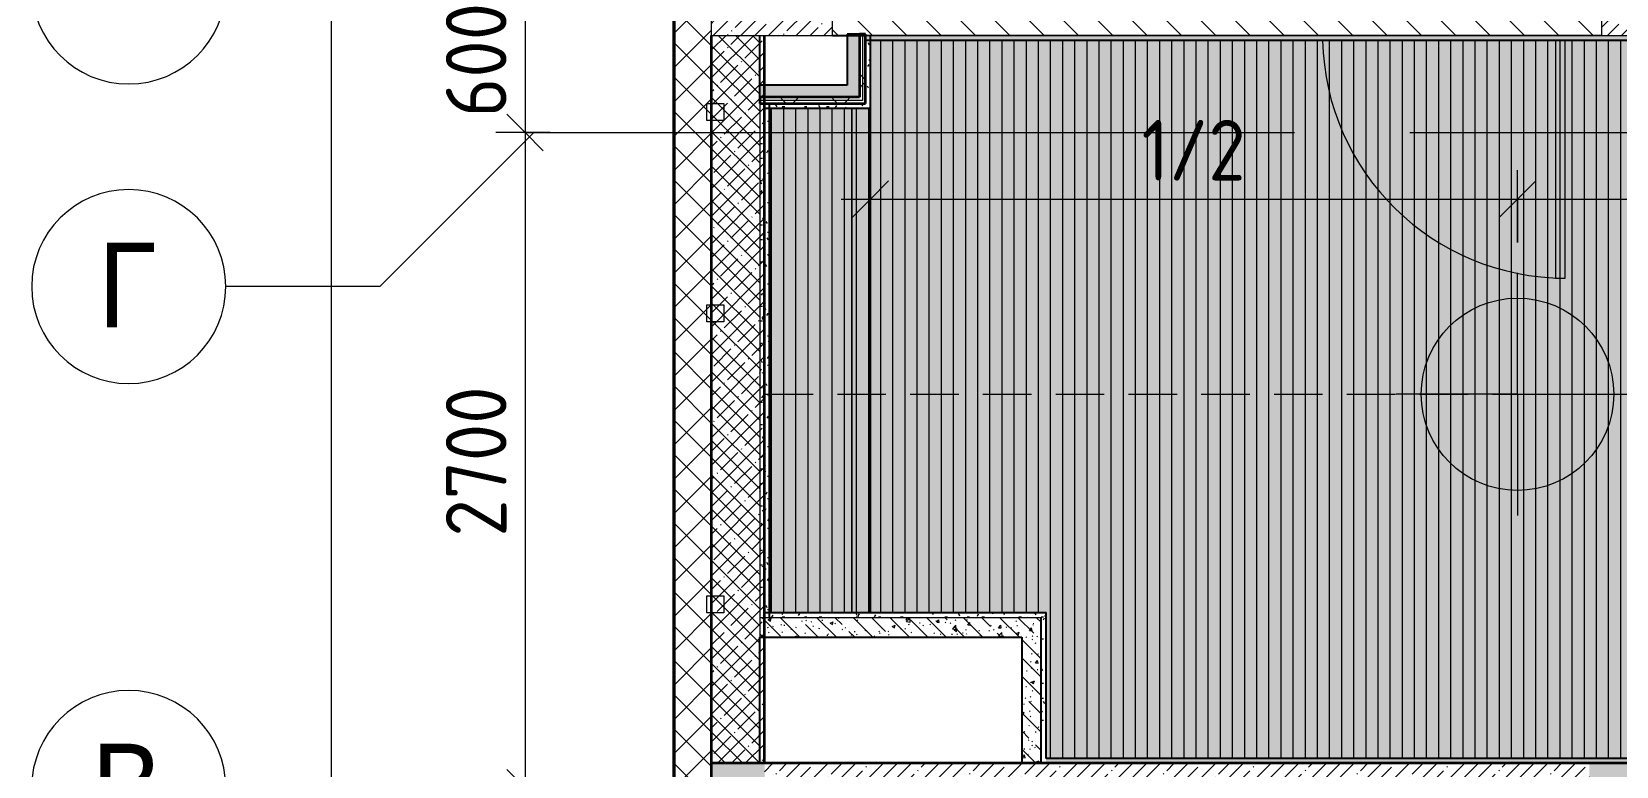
# Model space of a CAD drawing. Header units: millimetres. Extents: x -2911 to 185522, y -8553 to 29000.
# Drawn here: x -2911 to 3621, y 7888 to 10916 of the extents above; entities that cross this region are included whole.
import ezdxf

# ---------------------------------------------------------------- set-up
doc = ezdxf.new("R2010")
doc.units = ezdxf.units.MM
doc.linetypes.add('ADSK_Штрих_ш2 п1', pattern=[300, 200, -100])
doc.linetypes.add('Осевая', pattern=[3175, 635, -476.25, 1587.5, -476.25])
for name, color, linetype, lineweight in [('A-ANNO-DIMS', 7, 'Continuous', 9), ('A-ANNO-DIMS-100', 7, 'Continuous', 9), ('A-CLNG-PATT', 7, 'Continuous', 9), ('A-DETL-1', 7, 'ADSK_Штрих_ш2 п1', 9), ('A-DOOR', 7, 'Continuous', 9), ('A-DOOR-1', 7, 'Continuous', 13), ('A-GLAZ', 7, 'Continuous', 9), ('A-GLAZ-1', 7, 'Continuous', 13), ('A-WALL', 7, 'Continuous', 9), ('I-WALL', 7, 'Continuous', 9), ('S-COLS', 7, 'Continuous', 9), ('Оси', 7, 'Continuous', 9), ('Оси-1', 7, 'Continuous', 20), ('Оси-2', 7, 'Осевая', 9)]:
    doc.layers.add(name, color=color, linetype=linetype, lineweight=lineweight)
for name, color, linetype, lineweight, true_color in [('A-ANNO-NOTE', 1, 'Continuous', 9, 0xff0000), ('A-CLNG-1', 7, 'Continuous', 9, 0xc0c0c0), ('A-WALL-1', 7, 'Continuous', 25, 0x3c3c3c), ('A-WALL-3', 7, 'Continuous', 35, 0x3c3c3c), ('A-WALL-FNSH-1', 7, 'Continuous', 9, 0x3c3c3c), ('A-WALL-FNSH-2', 7, 'Continuous', 13, 0x3c3c3c)]:
    doc.layers.add(name, color=color, linetype=linetype, lineweight=lineweight, true_color=true_color)
doc.layers.add('A-CLNG-PATT-1', color=7, linetype='Continuous', lineweight=9, transparency=1)
doc.styles.add('Arial', font='arial.ttf', dxfattribs={"width": 0.9, "height": 350})
doc.styles.add('ISOCPEUR', font='isocpeur.ttf', dxfattribs={"width": 0.9, "height": 250})
doc.dimstyles.new('ISO-2_5_0_9К_БОЛЬШОЙ', dxfattribs={"dimscale": 304.8, "dimtxt": 248.995294, "dimasz": 0.492126, "dimexe": 0.393701, "dimexo": 0.984252, "dimgap": 0, "dimtad": 1, "dimdec": 0, "dimrnd": 10, "dimzin": 0, "dimdsep": 46, "dimtxsty": 'ISOCPEUR', "dimblk1": 'OBLIQUE', "dimblk2": 'OBLIQUE', "dimsah": 1, "dimcen": 0.09, "dimdle": 0.393701, "dimazin": 0, "dimtfac": 1, "dimtdec": 4, "dimtix": 1, "dimtmove": 0, "dimatfit": 3, "dimfxl": 1, "dimtvp": 1, "dimtolj": 1, "dimtzin": 0, "dimarcsym": 2})
doc.dimstyles.new('ISO-2_5_0_9К_БОЛЬШОЙ_1', dxfattribs={"dimscale": 304.8, "dimtxt": 248.995294, "dimasz": 0.492126, "dimexe": 0.393701, "dimexo": 0.984252, "dimgap": 0, "dimtad": 1, "dimdec": 0, "dimrnd": 10, "dimzin": 0, "dimdsep": 46, "dimtxsty": 'ISOCPEUR', "dimblk1": 'OBLIQUE', "dimblk2": 'OBLIQUE', "dimsah": 1, "dimcen": 0.09, "dimdle": 0.393701, "dimazin": 0, "dimtfac": 1, "dimtdec": 4, "dimtix": 1, "dimtmove": 2, "dimatfit": 3, "dimfxl": 1, "dimtvp": 1, "dimtolj": 1, "dimtzin": 0, "dimarcsym": 2})
pattern_1 = [(45, (0, 0), (-57.02463, 57.02463), []), (45, (57.025, 0), (-57.02463, 57.02463), [100.806, -20.161, 3.353, -16.808])]
pattern_2 = [(135, (0, 0), (-75.4342, -75.4342), [106.68, -17.78, 3.556, -17.78]), (135, (0, 75.39), (-75.4342, -75.4342), []), (50, (0, 0), (127.5292, -11.1576), [13.335, -146.685]), (355, (0, 0), (-24.6697, 133.74), [10.668, -117.348]), (100.451, (10.63, -0.93), (102.8597, 122.5818), [11.333, -124.663]), (46.184, (0, 35.56), (189.7552, -29.4304), [20.002, -220.027]), (96.636, (15.81, 33.1), (166.182, 173.1996), [17, -186.995]), (351.184, (0, 35.56), (166.184, 173.1976), [16.002, -176.022]), (21, (17.78, 26.67), (106.1303, -71.586), [13.335, -146.685]), (326, (17.78, 26.67), (43.2619, 128.9318), [10.668, -117.348]), (71.451, (26.62, 20.7), (149.392, 57.345), [11.333, -124.663]), (37.5, (0, 0), (2.16223, 59.18836), [3.353, -112.573, 3.353, -115.773, -117.792]), (37.5, (0, 0), (2.16223, 59.18836), [-235.052, 3.353, -114.44]), (7.5, (0, 0), (46.77386, 70.12615), [3.353, -64.567, 3.353, -109.906, -44.894]), (7.5, (0, 0), (46.77386, 70.12615), [-181.178, 3.353, -41.542]), (327.5, (-39.65, 0), (94.91367, -4.0101), [3.353, -41.097, 3.353, -135.331, -184.023]), (327.5, (-39.65, 0), (94.91367, -4.0101), [-183.134, 3.353, -180.67]), (317.5, (-57.43, 0), (103.6906, 17.7988), [3.353, -54.432, 3.353, -88.748, -130.683]), (317.5, (-57.43, 0), (103.6906, 17.7988), [-149.885, 3.353, -127.33])]
pattern_3 = [(0, (0, 0), (121.92, 30.48), [10.058, -81.382, 10.058, -81.382, -487.68]), (0, (0, 0), (121.92, 30.48), [-182.88, 10.058, -172.822, 10.058, -81.382, -213.36]), (0, (0, 0), (121.92, 30.48), [-457.2, 10.058, -50.902, 10.058, -142.342]), (120, (45.72, 15.24), (-87.356454, 90.345817), [10.058, -81.382, 10.058, -81.382, -487.68]), (120, (45.72, 15.24), (-87.356454, 90.345817), [-182.88, 10.058, -172.822, 10.058, -81.382, -213.36]), (120, (45.72, 15.24), (-87.356454, 90.345817), [-457.2, 10.058, -50.902, 10.058, -142.342]), (240, (60.96, 76.2), (-34.563546, -120.825817), [10.058, -81.382, 10.058, -81.382, -487.68]), (240, (60.96, 76.2), (-34.563546, -120.825817), [-182.88, 10.058, -172.822, 10.058, -81.382, -213.36]), (240, (60.96, 76.2), (-34.563546, -120.825817), [-457.2, 10.058, -50.902, 10.058, -142.342])]
pattern_4 = [(45, (0, 0), (-106.066, 106.066), []), (135, (0, 0), (-106.066, -106.066), [])]

# ---------------------------------------------------------------- blocks, each defined once
blk = doc.blocks.new('110_Дверь_СКБ_1Ст_Внутренняя1 - Д-4к_п__1100x2100h_Артистические EI30-33310874-План расстановки осветительного оборудования 2 этажа в осях 1-12')
at = {"layer": 'A-DOOR'}
blk.add_arc((-487.5, 100), 1000, 1.20666, 90, dxfattribs=at)
at = {"layer": 'A-DOOR-1'}
for p, q in [((-487.5, 1100), (-487.5, 121)), ((-447.5, 1100), (-487.5, 1100)), ((-447.5, 121), (-447.5, 1100))]:
    blk.add_line(p, q, dxfattribs=at)
blk = doc.blocks.new('BSC_Колонна _Прямоугольная - 500х500-V33-План расстановки осветительного оборудования 2 этажа в осях 1-12')
at = {"layer": 'S-COLS'}
h = blk.add_hatch(dxfattribs=at)
h.set_pattern_fill('FP_39', color=256, style=0, pattern_type=2)
h.set_pattern_definition([(45, (-3810, -11150), (-57.0246, 57.0246), []), (45, (-3752.975, -11150), (-57.0246, 57.0246), [100.806, -20.161, 3.353, -16.808])])
h.paths.add_polyline_path([(-250, -250), (250, -250), (250, 250), (-250, 250)])
for p, q in [((250, 250), (-250, 250)), ((-250, 250), (-250, -250)), ((250, -250), (250, 250)), ((-250, -250), (250, -250))]:
    blk.add_line(p, q, dxfattribs=at)
blk = doc.blocks.new('120_Окно_СКБ_2Ст - 120_Окно_СКБ_2Ст 2100х2500 _мал створка справа_-22445857-План расстановки осветительного оборудования 2 этажа в осях 1-12')
at = {"layer": 'A-GLAZ-1'}
for p, q in [((-1050, -127), (-1050, -57)), ((-1050, -57), (-980, -57)), ((-980, -57), (-980, -127)), ((150, -127), (150, -57)), ((150, -57), (220, -57)), ((220, -57), (220, -127)), ((980, -127), (980, -57)), ((980, -57), (1050, -57)), ((1050, -57), (1050, -127)), ((-980, -127), (-1050, -127)), ((220, -127), (150, -127)), ((1050, -127), (980, -127))]:
    blk.add_line(p, q, dxfattribs=at)
blk = doc.blocks.new('BSC_Колонна _Прямоугольная - 500х500-V36-План расстановки осветительного оборудования 2 этажа в осях 1-12')
at = {"layer": 'S-COLS'}
h = blk.add_hatch(dxfattribs=at)
h.set_pattern_fill('FP_43', color=256, style=0, pattern_type=2)
h.set_pattern_definition([(45, (-140, -11150), (-57.0246, 57.0246), []), (45, (-82.975, -11150), (-57.0246, 57.0246), [100.806, -20.161, 3.353, -16.808])])
h.paths.add_polyline_path([(-250, -250), (250, -250), (250, 250), (-250, 250), (-250, 23.9)])
for p, q in [((250, 250), (-250, 250)), ((-250, 250), (-250, -250)), ((250, -250), (250, 250)), ((-250, -250), (250, -250))]:
    blk.add_line(p, q, dxfattribs=at)
blk = doc.blocks.new('Зашивка приборов отопления42 - Зашивка приборов отопления-33374801-План расстановки осветительного оборудования 2 этажа в осях 1-12')
at = {"layer": 'A-WALL'}
for p, q in [((35392.9, 23079), (37470.9, 23079)), ((37470.9, 23079), (35392.9, 23079)), ((35392.9, 23004), (37471.2, 23004))]:
    blk.add_line(p, q, dxfattribs=at)
blk = doc.blocks.new('Ось сетки - D8-29747960-План расстановки осветительного оборудования 2 этажа в осях 1-12')
at = {"layer": 'Оси-1'}
for start, end in [(360, 180), (180, 360)]:
    blk.add_arc((0, 0), 4, start, end, dxfattribs=at)
blk = doc.blocks.new('DIMBLOCK18-План расстановки осветительного оборудования 2 этажа в осях 1-12')
at = {"layer": 'A-ANNO-DIMS-100', "lineweight": 20}
for p, q in [((-877.2, 11100), (-952.2, 11175)), ((-877.2, 11100), (-802.2, 11025)), ((-877.2, 10500), (-952.2, 10575)), ((-877.2, 10500), (-802.2, 10425))]:
    blk.add_line(p, q, dxfattribs=at)
at = {"layer": 'A-ANNO-DIMS-100'}
for p, q in [((-1071.2, 11100), (-757.2, 11100)), ((-877.2, 11100), (-1071.2, 11100)), ((-877.2, 11100), (-877.2, 10500)), ((-774.2, 10500), (-997.2, 10500)), ((-877.2, 10500), (-774.2, 10500))]:
    blk.add_line(p, q, dxfattribs=at)
at = {"layer": 'A-ANNO-DIMS-100', "color": 0, "insert": (-1203.8, 10563), "char_height": 250, "width": 568.858, "attachment_point": 1, "rotation": 90, "line_spacing_factor": 1.149209, "style": 'ISOCPEUR'}
blk.add_mtext('600', dxfattribs=at)
blk = doc.blocks.new('_Oblique')
at = {"color": 0, "linetype": 'ByBlock', "lineweight": -2}
blk.add_line((-0.5, -0.5), (0.5, 0.5), dxfattribs=at)
blk = doc.blocks.new('DIMBLOCK19-План расстановки осветительного оборудования 2 этажа в осях 1-12')
at = {"layer": 'A-ANNO-DIMS-100', "lineweight": 20}
for p, q in [((-877.2, 10500), (-952.2, 10575)), ((-877.2, 10500), (-802.2, 10425)), ((-877.2, 7800), (-952.2, 7875)), ((-877.2, 7800), (-802.2, 7725))]:
    blk.add_line(p, q, dxfattribs=at)
at = {"layer": 'A-ANNO-DIMS-100'}
for p, q in [((-774.2, 10500), (-997.2, 10500)), ((-877.2, 10500), (-877.2, 7800)), ((-877.2, 10500), (-774.2, 10500)), ((-1071.2, 7800), (-757.2, 7800)), ((-877.2, 7800), (-1071.2, 7800))]:
    blk.add_line(p, q, dxfattribs=at)
at = {"layer": 'A-ANNO-DIMS-100', "color": 0, "insert": (-1203.8, 8834), "char_height": 250, "width": 758.478, "attachment_point": 1, "rotation": 90, "line_spacing_factor": 1.149209, "style": 'ISOCPEUR'}
blk.add_mtext('2700', dxfattribs=at)
blk = doc.blocks.new('DIMBLOCK22-План расстановки осветительного оборудования 2 этажа в осях 1-12')
at = {"layer": 'A-ANNO-DIMS-100'}
for p, q in [((-1677.2, 27120), (-1677.2, -120)), ((-1871.2, 27000), (-1557.2, 27000)), ((-1677.2, 27000), (-1871.2, 27000)), ((-1871.2, 0), (-1557.2, 0)), ((-1677.2, 0), (-1871.2, 0))]:
    blk.add_line(p, q, dxfattribs=at)
at = {"layer": 'A-ANNO-DIMS-100', "lineweight": 20}
for p, q in [((-1677.2, 27000), (-1752.2, 27075)), ((-1677.2, 27000), (-1602.2, 26925)), ((-1677.2, 0), (-1752.2, 75)), ((-1677.2, 0), (-1602.2, -75))]:
    blk.add_line(p, q, dxfattribs=at)
at = {"layer": 'A-ANNO-DIMS-100', "color": 0, "insert": (-2003.8, 13572), "char_height": 250, "width": 948.097, "attachment_point": 1, "rotation": 90, "line_spacing_factor": 1.149209, "style": 'ISOCPEUR'}
blk.add_mtext('27000', dxfattribs=at)
blk = doc.blocks.new('DIMBLOCK43-План расстановки осветительного оборудования 2 этажа в осях 1-12')
at = {"layer": 'A-ANNO-DIMS-100'}
for p, q in [((546, 10031.2), (546, 10345.2)), ((3213.5, 10046.4), (3213.5, 10345.2)), ((426, 10225.2), (3213.5, 10225.2)), ((546, 10225.2), (546, 10031.2)), ((3213.5, 10225.2), (3213.5, 10046.4))]:
    blk.add_line(p, q, dxfattribs=at)
at = {"layer": 'A-ANNO-DIMS-100', "lineweight": 20}
for p, q in [((546, 10225.2), (621, 10300.2)), ((3213.5, 10225.2), (3288.5, 10300.2)), ((546, 10225.2), (471, 10150.2)), ((3213.5, 10225.2), (3138.5, 10150.2))]:
    blk.add_line(p, q, dxfattribs=at)
at = {"layer": 'A-ANNO-DIMS-100', "color": 0, "insert": (1664.3, 10551.8), "char_height": 250, "width": 517.144, "attachment_point": 1, "line_spacing_factor": 1.149209, "style": 'ISOCPEUR'}
blk.add_mtext('1/2', dxfattribs=at)
blk = doc.blocks.new('DIMBLOCK44-План расстановки осветительного оборудования 2 этажа в осях 1-12')
at = {"layer": 'A-ANNO-DIMS-100'}
for p, q in [((3213.5, 10046.4), (3213.5, 10345.2)), ((5881, 10034.9), (5881, 10345.2)), ((3213.5, 10225.2), (6001, 10225.2)), ((3213.5, 10225.2), (3213.5, 10046.4)), ((5881, 10225.2), (5881, 10034.9))]:
    blk.add_line(p, q, dxfattribs=at)
at = {"layer": 'A-ANNO-DIMS-100', "lineweight": 20}
for p, q in [((3213.5, 10225.2), (3288.5, 10300.2)), ((5881, 10225.2), (5956, 10300.2)), ((3213.5, 10225.2), (3138.5, 10150.2)), ((5881, 10225.2), (5806, 10150.2))]:
    blk.add_line(p, q, dxfattribs=at)
at = {"layer": 'A-ANNO-DIMS-100', "color": 0, "insert": (4331.8, 10551.8), "char_height": 250, "width": 517.144, "attachment_point": 1, "line_spacing_factor": 1.149209, "style": 'ISOCPEUR'}
blk.add_mtext('1/2', dxfattribs=at)

msp = doc.modelspace()

# ---------------------------------------------------------------- hatches: boundary and pattern name
at = {"layer": 'A-CLNG-PATT'}
h = msp.add_hatch(dxfattribs=at)
h.set_pattern_fill('FP_55', color=256, style=0, pattern_type=2)
h.set_pattern_definition([(270, (7989, 6659.98), (50, 3e-15), [])])
h.paths.add_polyline_path([(10684.7771, 7921), (19989, 7921), (19989, 10879), (13674.2565, 10879), (13674.2565, 15000), (6781.0001, 15000), (6781.0001, 13999), (4281, 13999), (4281, 10879), (546, 10879), (546, 10600), (131, 10599), (131, 8521), (1270, 8520), (1271, 7921), (9466.3224, 7921)])
h.paths.add_polyline_path([(6240.0001, 10880), (6240.0001, 11421), (6781.0001, 11421), (6780.0001, 10880), (6260.0001, 10880)])
at = {"layer": 'A-CLNG-PATT-1'}
h = msp.add_hatch(color=256, dxfattribs=at)
h.paths.add_polyline_path([(15027.5565, 7921), (19989, 7921), (19989, 10879), (13674.2565, 10880), (13674.2565, 15000), (6781.0001, 15000), (6781.0001, 13999), (4281, 13999), (4281, 10879), (546, 10879), (546, 10600), (131, 10599), (131, 8521), (1270, 8520), (1271, 7921), (14340.141, 7921)])
h.paths.add_polyline_path([(18627.5565, 8440.05), (18627.5565, 10401.95), (18652.9565, 10401.95), (18652.9565, 8440.05)])
h.paths.add_polyline_path([(16827.5565, 8440.05), (16827.5565, 10401.95), (16852.9565, 10401.95), (16852.9565, 8440.05)])
h.paths.add_polyline_path([(15027.5565, 8440.05), (15027.5565, 10401.95), (15052.9565, 10401.95), (15052.9565, 8440.05)])
h.paths.add_polyline_path([(6240.0001, 10880), (6240.0001, 11421), (6781.0001, 11421), (6780.0001, 10880), (6260.0001, 10880)])
at = {"layer": 'A-WALL'}
h = msp.add_hatch(dxfattribs=at)
h.set_pattern_fill('FP_12', color=256, style=0, pattern_type=2)
h.set_pattern_definition([(45, (0, 0), (-70.7107, 70.7107), []), (135, (0, 0), (-70.7107, -70.7107), [])])
h.paths.add_polyline_path([(-110, -100), (-110, 15350), (-260, 15350), (-260, -100)])
h = msp.add_hatch(dxfattribs=at)
h.set_pattern_fill('FP_14', color=256, style=0, pattern_type=2)
h.set_pattern_definition([(135, (0, 0), (-35.35534, -35.35534), [])])
h.paths.add_polyline_path([(90, 7900), (90, 10900), (-110, 10900), (-110, 7900)])
h.paths.add_polyline_path([(90, 11400), (90, 14700), (-110, 14700), (-110, 11400), (79.1892, 11400)])
at = {"layer": 'I-WALL'}
h = msp.add_hatch(dxfattribs=at)
h.set_pattern_fill('FP_13', color=256, style=0, pattern_type=2)
h.set_pattern_definition(pattern_1)
h.paths.add_polyline_path([(110, 7900), (110, 10900), (-110, 10900), (-110, 7900)])
h.paths.add_polyline_path([(-110, 11400), (110, 11400), (110, 14690), (-110, 14690), (-110, 11697.1012)])
h = msp.add_hatch(dxfattribs=at)
h.set_pattern_fill('FP_11', color=256, style=0, pattern_type=2)
h.set_pattern_definition([(135, (0, 0), (-70.7107, -70.7107), [])])
h.paths.add_polyline_path([(3374.0493, 10900), (3560, 10900), (3560, 11100), (390, 11100), (390, 10900), (2155.5947, 10900)])
for points in [[(501, 10695), (501, 10905), (451, 10905), (451, 10695)], [(327.9127, 10645), (501, 10645), (501, 10695), (90, 10695), (90, 10645)]]:
    msp.add_hatch(color=256, dxfattribs=at).paths.add_polyline_path(points)
h = msp.add_hatch(dxfattribs=at)
h.set_pattern_fill('FP_49', color=256, style=0, pattern_type=2)
h.set_pattern_definition(pattern_4)
h.paths.add_polyline_path([(501, 10645), (513.5, 10645), (513.5, 10905), (501, 10905), (501, 10650.6534)])
h = msp.add_hatch(dxfattribs=at)
h.set_pattern_fill('FP_49', color=256, style=0, pattern_type=2)
h.set_pattern_definition(pattern_4)
h.paths.add_polyline_path([(513.5, 10632.5), (526, 10632.5), (526, 10905), (513.5, 10905), (513.5, 10645)])
h = msp.add_hatch(dxfattribs=at)
h.set_pattern_fill('FP_48', color=256, style=0, pattern_type=2)
h.set_pattern_definition(pattern_3)
h.paths.add_polyline_path([(4260, 10880), (4260, 10900), (526, 10900), (526, 10880), (3983.2766, 10880)])
h = msp.add_hatch(dxfattribs=at)
h.set_pattern_fill('FP_48', color=256, style=0, pattern_type=2)
h.set_pattern_definition(pattern_3)
h.paths.add_polyline_path([(546, 10600), (546, 10900), (526, 10900), (526, 10600)])
h = msp.add_hatch(dxfattribs=at)
h.set_pattern_fill('FP_49', color=256, style=0, pattern_type=2)
h.set_pattern_definition(pattern_4)
h.paths.add_polyline_path([(327.9127, 10632.5), (513.5, 10632.5), (513.5, 10645), (90, 10645), (90, 10632.5)])
h = msp.add_hatch(dxfattribs=at)
h.set_pattern_fill('FP_49', color=256, style=0, pattern_type=2)
h.set_pattern_definition(pattern_4)
h.paths.add_polyline_path([(526, 10620), (526, 10632.5), (90, 10632.5), (90, 10620), (327.9127, 10620)])
h = msp.add_hatch(dxfattribs=at)
h.set_pattern_fill('FP_48', color=256, style=0, pattern_type=2)
h.set_pattern_definition(pattern_3)
h.paths.add_polyline_path([(110, 8500), (130, 8500), (130, 10620), (90, 10620), (90, 8500)])
h = msp.add_hatch(dxfattribs=at)
h.set_pattern_fill('FP_48', color=256, style=0, pattern_type=2)
h.set_pattern_definition(pattern_3)
h.paths.add_polyline_path([(526, 10600), (526, 10620), (110, 10620), (110, 10600), (327.9127, 10600)])
h = msp.add_hatch(dxfattribs=at)
h.set_pattern_fill('FP_22', color=256, style=0, pattern_type=2)
h.set_pattern_definition(pattern_2)
h.paths.add_polyline_path([(1170, 8420), (1250, 8420), (1250, 8500), (90, 8500), (90, 8420), (937.14, 8420)])
h = msp.add_hatch(dxfattribs=at)
h.set_pattern_fill('FP_48', color=256, style=0, pattern_type=2)
h.set_pattern_definition(pattern_3)
h.paths.add_polyline_path([(1270, 8500), (1270, 8520), (110, 8520), (110, 8500), (1250, 8500)])
h = msp.add_hatch(dxfattribs=at)
h.set_pattern_fill('FP_48', color=256, style=0, pattern_type=2)
h.set_pattern_definition(pattern_3)
h.paths.add_polyline_path([(1270, 7900), (1270, 8500), (1250, 8500), (1250, 7900)])
h = msp.add_hatch(dxfattribs=at)
h.set_pattern_fill('FP_22', color=256, style=0, pattern_type=2)
h.set_pattern_definition(pattern_2)
h.paths.add_polyline_path([(1250, 7900), (1250, 8420), (1170, 8420), (1170, 7900)])
h = msp.add_hatch(dxfattribs=at)
h.set_pattern_fill('FP_48', color=256, style=0, pattern_type=2)
h.set_pattern_definition(pattern_3)
h.paths.add_polyline_path([(20010, 7900), (20010, 7920), (1270, 7920), (1270, 7900), (19823.1868, 7900)])
h = msp.add_hatch(dxfattribs=at)
h.set_pattern_fill('FP_13', color=256, style=0, pattern_type=2)
h.set_pattern_definition(pattern_1)
h.paths.add_polyline_path([(-110, -100), (110, -100), (110, 7900), (-110, 7900), (-110, 186.1757)])
h = msp.add_hatch(dxfattribs=at)
h.set_pattern_fill('FP_13', color=256, style=0, pattern_type=2)
h.set_pattern_definition(pattern_1)
h.paths.add_polyline_path([(3510, 7680), (3510, 7900), (110, 7900), (110, 7680), (3374.0493, 7680)])
h = msp.add_hatch(dxfattribs=at)
h.set_pattern_fill('FP_13', color=256, style=0, pattern_type=2)
h.set_pattern_definition(pattern_1)
h.paths.add_polyline_path([(3678.6629, -100), (3730, -100), (3730, 7900), (3510, 7900), (3510, -100)])

# ---------------------------------------------------------------- linework, layer by layer
at = {"layer": 'A-ANNO-NOTE'}
for q in [(3213.5, 9921), (2713.5, 9421), (3213.5, 8921), (3713.5, 9421)]:
    msp.add_line((3213.5, 9421), q, dxfattribs=at)
msp.add_circle((3213.5, 9421), 396.5338, dxfattribs=at)
at = {"layer": 'A-CLNG-1'}
for p, q in [((541, 10599), (131, 10599)), ((131, 10599), (131, 8521)), ((131, 8521), (1270, 8521)), ((1270, 7921), (19989, 7921))]:
    msp.add_line(p, q, dxfattribs=at)
at = {"layer": 'A-DETL-1'}
msp.add_line((110, 9421), (18640.2565, 9421), dxfattribs=at)
at = {"layer": 'A-WALL'}
for p, q in [((-260, 15350), (-260, -250)), ((513.5, 10905), (513.5, 10632.5)), ((526, 10900), (3560, 10900)), ((3560, 10900), (526, 10900)), ((513.5, 10632.5), (90, 10632.5)), ((90, 10620), (90, 8420)), ((1250, 8500), (90, 8500))]:
    msp.add_line(p, q, dxfattribs=at)
at = {"layer": 'A-WALL-1'}
for p, q in [((-110, 10900), (-110, 7900)), ((90, 10645), (90, 10900)), ((390, 10900), (526, 10900)), ((501, 10905), (451, 10905)), ((451, 10905), (451, 10695)), ((526, 10880), (4280, 10880)), ((546, 10600), (546, 10900)), ((451, 10695), (90, 10695)), ((110, 10600), (546, 10600)), ((130, 8500), (130, 10620)), ((1270, 8520), (110, 8520)), ((1250, 7900), (1250, 8500)), ((1270, 7920), (1270, 8520)), ((90, 7900), (90, 8420)), ((90, 8420), (1170, 8420)), ((1170, 8420), (1170, 7900)), ((30930, 7920), (1270, 7920))]:
    msp.add_line(p, q, dxfattribs=at)
at = {"layer": 'A-WALL-3'}
for p, q in [((-110, 10900), (-110, 7900)), ((110, 7900), (110, 10900)), ((526, 10905), (501, 10905)), ((501, 10905), (501, 10645)), ((526, 10620), (526, 10905)), ((90, 10645), (90, 10620)), ((501, 10645), (90, 10645)), ((90, 10620), (526, 10620)), ((-110, 7900), (-110, -100)), ((3730, 7900), (-110, 7900))]:
    msp.add_line(p, q, dxfattribs=at)
at = {"layer": 'A-WALL-FNSH-1'}
msp.add_line((-268, 14823), (-268, -258), dxfattribs=at)
at = {"layer": 'A-WALL-FNSH-2'}
for p, q in [((-263, 14843), (-263, -253)), ((526, 10879), (4281, 10879)), ((131, 10600), (131, 10599)), ((131, 10599), (508.5, 10599)), ((508.5, 10599), (508.5, 10600))]:
    msp.add_line(p, q, dxfattribs=at)
at = {"layer": 'I-WALL'}
for p, q in [((546.5, 10880.1351), (546.5, 8521)), ((131, 10599), (131, 10599)), ((545.5, 8521), (545.5, 10599.3369)), ((1270, 8521), (1271, 8521)), ((1271, 8521), (1271, 7921)), ((1271, 7921), (19990, 7921))]:
    msp.add_line(p, q, dxfattribs=at)
at = {"layer": 'Оси'}
for p, q in [((-841, 10500), (-1476, 9865)), ((-841, 10500), (1659, 10500)), ((-1476, 9865), (-2111, 9865))]:
    msp.add_line(p, q, dxfattribs=at)
at = {"layer": 'Оси-2'}
for p, q in [((110, 593.7414), (110, 12880)), ((1659, 10500), (36260, 10500))]:
    msp.add_line(p, q, dxfattribs=at)

# ---------------------------------------------------------------- block references
at = {"layer": 'A-DOOR', "rotation": 180}
msp.add_blockref('110_Дверь_СКБ_1Ст_Внутренняя1 - Д-4к_п__1100x2100h_Артистические EI30-33310874-План расстановки осветительного оборудования 2 этажа в осях 1-12', (2922.5, 11000), dxfattribs=at)
at = {"layer": 'A-GLAZ', "rotation": 89.99999999999993}
msp.add_blockref('120_Окно_СКБ_2Ст - 120_Окно_СКБ_2Ст 2100х2500 _мал створка справа_-22445857-План расстановки осветительного оборудования 2 этажа в осях 1-12', (-185, 9570), dxfattribs=at)
at = {"layer": 'A-WALL', "rotation": 90.0000000000001}
msp.add_blockref('Зашивка приборов отопления42 - Зашивка приборов отопления-33374801-План расстановки осветительного оборудования 2 этажа в осях 1-12', (23549, -26871.9441), dxfattribs=at)
at = {"layer": 'S-COLS'}
for name, p in [('BSC_Колонна _Прямоугольная - 500х500-V36-План расстановки осветительного оборудования 2 этажа в осях 1-12', (140, 11150)), ('BSC_Колонна _Прямоугольная - 500х500-V33-План расстановки осветительного оборудования 2 этажа в осях 1-12', (3810, 11150))]:
    msp.add_blockref(name, p, dxfattribs=at)
at = {"layer": 'Оси-1', "xscale": 99.99999999999993, "yscale": 99.99999999999993, "zscale": 99.99999999999993, "rotation": 269.9999999999994}
for p in [(-2511, 11100), (-2511, 9865), (-2511, 7800)]:
    msp.add_blockref('Ось сетки - D8-29747960-План расстановки осветительного оборудования 2 этажа в осях 1-12', p, dxfattribs=at)

# ---------------------------------------------------------------- texts
at = {"layer": 'Оси', "char_height": 350, "attachment_point": 1, "style": 'Arial'}
for s, insert, width in [('\\fArial|b0|i0|c204|p34|;\\W.9;Г', (-2636.7763, 10046.0389), 295.822687), ('\\fArial|b0|i0|c204|p34|;\\W.9;В', (-2663.7763, 7981.0389), 360.759375)]:
    msp.add_mtext(s, dxfattribs=dict(at, insert=insert, width=width))

# ---------------------------------------------------------------- dimensions: what is measured, and where the dimension line sits
at = {"layer": 'A-ANNO-DIMS'}
dim = msp.add_linear_dim(base=(-1677.2324, 0), p1=(-1571.1664, 26999.9998), p2=(-1571.1664, 0), angle=90, dimstyle='ISO-2_5_0_9К_БОЛЬШОЙ_1', override={"dimpost": '<>', "dimfxl": 26999.999823}, dxfattribs=at)
dim.commit()
dim.dimension.update_dxf_attribs({"geometry": 'DIMBLOCK22-План расстановки осветительного оборудования 2 этажа в осях 1-12', "text_midpoint": (-1837.1797, 14046.0343), "dimtype": 160, "text_rotation": 90})
for base, p1, p2, override, picture, middle in [((-877.2324, 10500), (-771.1664, 11100), (-474.2144, 10500), {"dimpost": '<>', "dimfxl": 669.462837}, 'DIMBLOCK18-План расстановки осветительного оборудования 2 этажа в осях 1-12', (-1002.2324, 10800)), ((-877.2324, 7800), (-474.2144, 10500), (-771.1664, 7800), {"dimpost": '<>', "dimfxl": 2716.280635}, 'DIMBLOCK19-План расстановки осветительного оборудования 2 этажа в осях 1-12', (-1002.2324, 9150))]:
    dim = msp.add_linear_dim(base=base, p1=p1, p2=p2, angle=90, dimstyle='ISO-2_5_0_9К_БОЛЬШОЙ', override=override, dxfattribs=at)
    dim.commit()
    dim.dimension.update_dxf_attribs({"geometry": picture, "text_midpoint": middle})
for base, p1, p2, override, picture, middle in [((3213.5, 10225.1523), (546, 10331.2184), (3213.5, 9746.382), {"dimpost": '<>', "dimfxl": 2730.858805}, 'DIMBLOCK43-План расстановки осветительного оборудования 2 этажа в осях 1-12', (1879.75, 10350.1523)), ((5881, 10225.1523), (3213.5, 9746.382), (5881, 9734.941), {"dimpost": '<>', "dimfxl": 2667.524541}, 'DIMBLOCK44-План расстановки осветительного оборудования 2 этажа в осях 1-12', (4547.25, 10350.1523))]:
    dim = msp.add_linear_dim(base=base, p1=p1, p2=p2, text='1/2', dimstyle='ISO-2_5_0_9К_БОЛЬШОЙ', override=override, dxfattribs=at)
    dim.commit()
    dim.dimension.update_dxf_attribs({"geometry": picture, "text_midpoint": middle})

doc.saveas('drawing.dxf')
